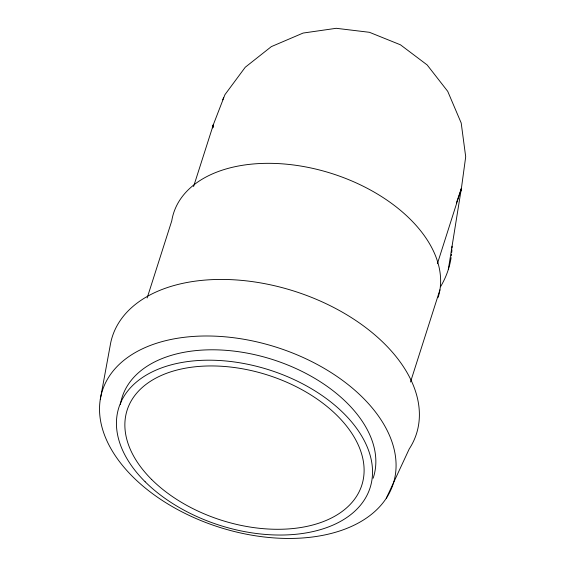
<?xml version="1.0" encoding="UTF-8"?>
<svg xmlns="http://www.w3.org/2000/svg" width="566" height="566" viewBox="0 0 566 566"><rect width="100%" height="100%" fill="white"/><g stroke="black" fill="none" stroke-linecap="round" stroke-linejoin="round"><path stroke-width="0.85" d="M437.369 263.763L461.382 188.506L465.698 156.803L461.198 123.006L447.727 91.345L427.153 64.941L400.452 44.806L369.442 32.304L336.246 28.3L303.121 33.054L271.333 46.624L245.248 67.248L224.943 94.664L213.318 124.739L212.851 127.697M448.3 269.572L461.311 188.733M460.965 191.089L461.347 188.704L460.377 191.655M100.302 399.306L110.179 345.621A159.64 98.725 17.7 0 1 300.213 293.146A159.64 98.725 17.7 0 1 409.232 448.944L386.352 498.144A152.7 94.43 17.7 0 1 132.791 476.784A152.7 94.43 17.7 0 1 224.256 336.742A152.7 94.43 17.7 0 1 386.352 498.144M213.318 124.739L212.901 127.322L213.283 124.93L193.579 186.575M461.347 188.704L456.345 203.01M147.146 297.985L171.753 220.881A138.819 85.848 17.7 0 1 325.655 171.668A138.819 85.848 17.7 0 1 438.141 297.383M410.506 382.015L439.931 289.82M212.314 127.888L213.248 124.966M222.749 99.814L223.591 97.607M451.109 257.622A128.404 100.479 9.2 0 1 440.482 286.806M452.036 246.224A128.404 100.479 9.2 0 1 452.001 247.979M451.923 249.74A128.404 100.479 9.2 0 1 451.746 252.372M451.569 254.127A128.404 100.479 9.2 0 1 451.364 255.874M120.409 404.478A131.878 81.554 17.7 0 1 267.52 357.981A131.878 81.554 17.7 0 1 373.121 478.249M145.158 481.779A131.878 81.554 17.7 0 0 364.143 500.224A131.878 81.554 17.7 0 0 224.15 360.839A131.878 81.554 17.7 0 0 145.158 481.779M151.688 479.529A123.197 76.191 17.7 0 0 356.269 496.764A123.197 76.191 17.7 0 0 225.487 366.549A123.197 76.191 17.7 0 0 151.688 479.529"/></g></svg>
